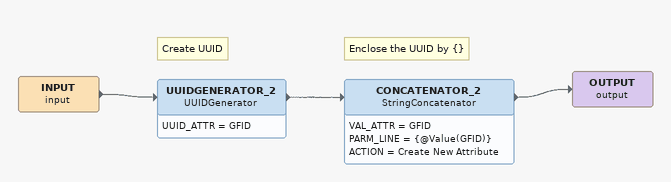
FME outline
INPUT (input)
    -> UUIDGENERATOR_2
Note: Create UUID
UUIDGENERATOR_2: UUIDGenerator
    UUID_ATTR = GFID
    -> CONCATENATOR_2
Note: Enclose the UUID by {}
CONCATENATOR_2: StringConcatenator
    VAL_ATTR = GFID
    PARM_LINE = {@Value(GFID)}
    ACTION = Create New Attribute
    -> OUTPUT (output)
OUTPUT (output)
